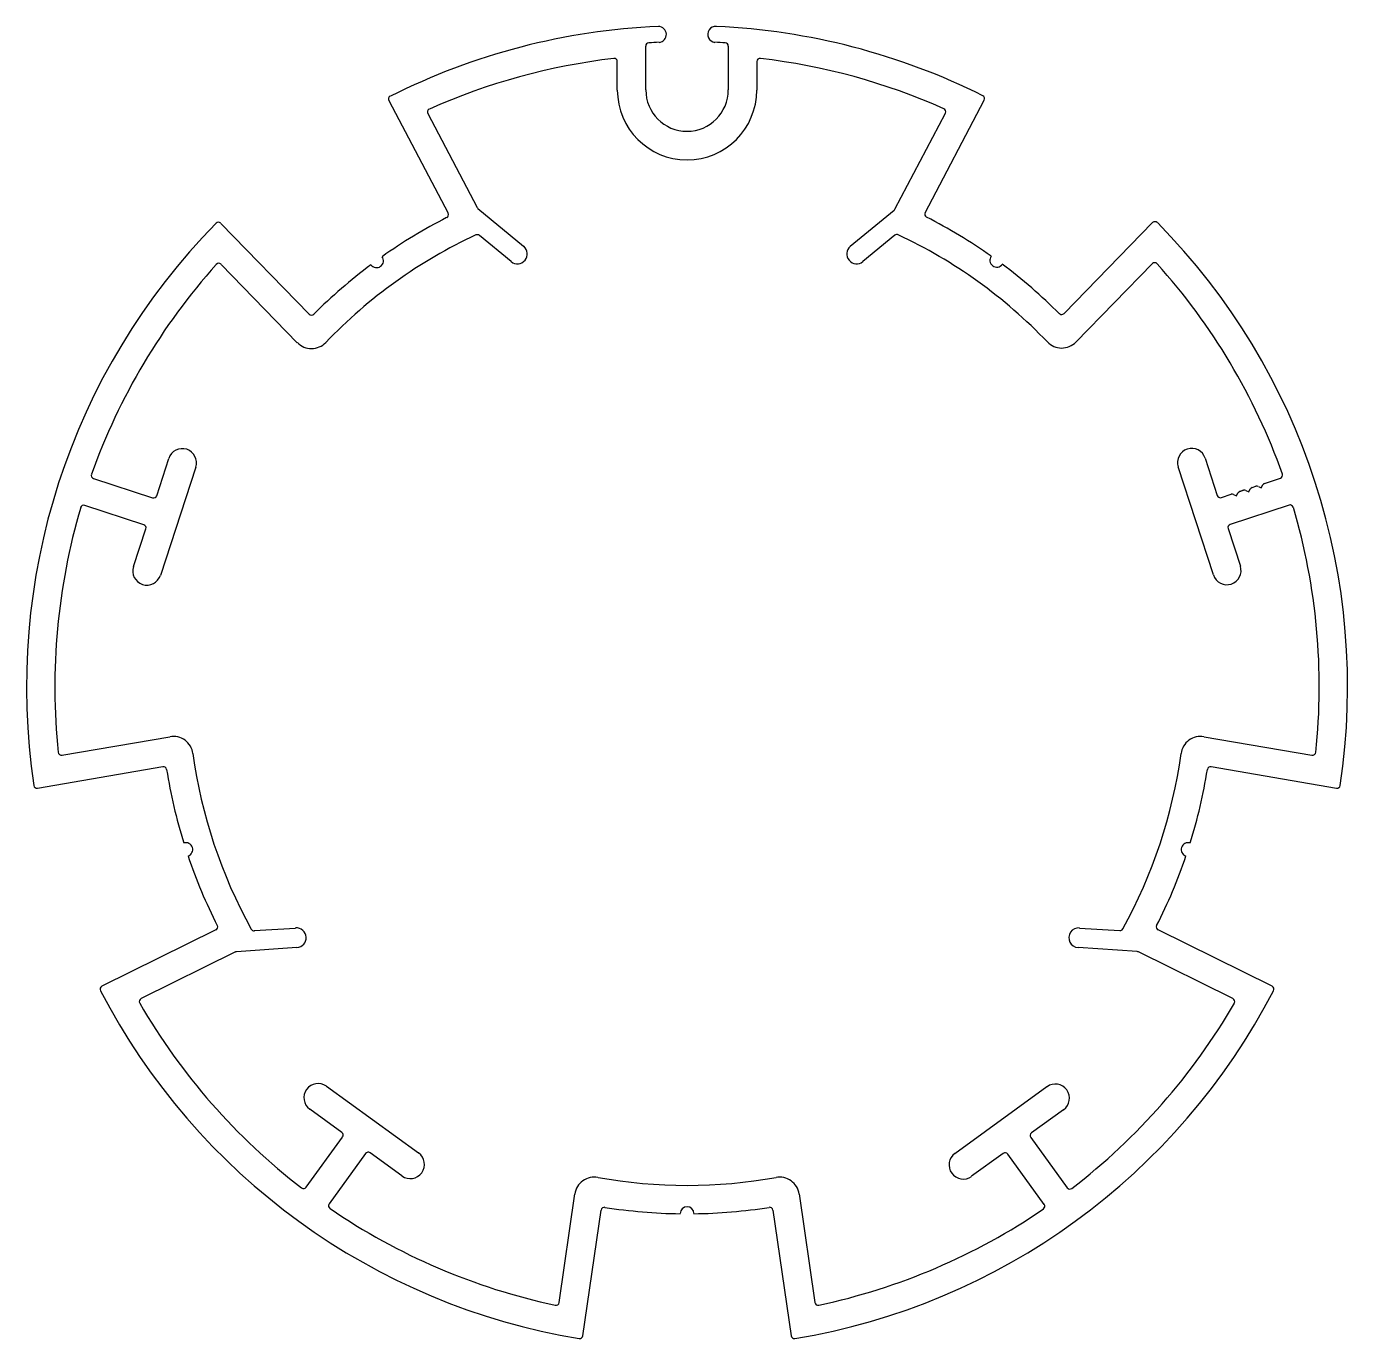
# Model space of a CAD drawing. Extents: x -51 to 51, y 1 to 102.
import ezdxf

# ---------------------------------------------------------------- set-up
doc = ezdxf.new("R2010")
doc.units = 0
doc.layers.add('1', color=4, linetype='CONTINUOUS')
doc.layers.add('DIMENSION', color=140, linetype='CONTINUOUS')

msp = doc.modelspace()

# ---------------------------------------------------------------- linework, layer by layer
at = {"layer": '1', "color": 7}
for p, q in [((-5.12, 96.76), (-5.12, 98.95)), ((5.6, 98.95), (5.6, 96.76)), ((-19.69, 94.96), (-15.9, 87.74)), ((16.22, 87.62), (20.1, 94.99)), ((-15.84, 87.66), (-12.32, 84.76)), ((12.79, 84.76), (16.16, 87.54)), ((-13.29, 83.58), (-15.72, 85.6)), ((16.21, 85.61), (13.76, 83.58)), ((-29.72, 77.35), (-35.58, 83.37)), ((36.01, 83.43), (30.13, 77.4)), ((-40.53, 65.59), (-39.6, 68.46)), ((40.06, 68.48), (41, 65.62)), ((-37.52, 67.78), (-40.24, 59.47)), ((40.71, 59.5), (37.99, 67.8)), ((-45.39, 66.92), (-40.85, 65.43)), ((43.43, 65.89), (43.54, 66.11)), ((43.69, 66.23), (43.96, 66.32)), ((43.69, 66.23), (43.96, 66.32)), ((44.16, 66.31), (44.37, 66.2)), ((44.38, 66.2), (44.49, 66.42)), ((44.64, 66.54), (45.85, 66.94)), ((44.64, 66.54), (44.64, 66.54)), ((41.32, 65.46), (42.06, 65.7)), ((42.06, 65.7), (42.06, 65.7)), ((42.06, 65.7), (42.06, 65.7)), ((42.25, 65.69), (42.47, 65.58)), ((42.48, 65.58), (42.59, 65.8)), ((42.74, 65.92), (43.01, 66.01)), ((43.01, 66.01), (42.74, 65.92)), ((42.74, 65.92), (43.01, 66.01)), ((43.01, 66.01), (42.74, 65.92)), ((42.74, 65.92), (43.01, 66.01)), ((42.74, 65.92), (43.01, 66.01)), ((43.2, 66), (43.42, 65.89)), ((-41.53, 63.36), (-46.06, 64.84)), ((46.53, 64.87), (41.99, 63.38)), ((-42.31, 60.15), (-41.37, 63.05)), ((41.83, 63.07), (42.78, 60.17)), ((-47.81, 45.65), (-39.51, 47.07)), ((39.98, 47.07), (48.28, 45.65)), ((-33.03, 32.17), (-29.85, 32.37)), ((30.4, 32.37), (33.5, 32.17)), ((-34.48, 30.53), (-41.73, 26.95)), ((-29.75, 30.86), (-34.39, 30.55)), ((34.85, 30.56), (30.3, 30.86)), ((42.2, 26.95), (34.94, 30.53)), ((-27.48, 20.21), (-20.4, 15.09)), ((20.83, 15.05), (27.91, 20.18)), ((-26.29, 16.66), (-28.76, 18.45)), ((29.18, 18.41), (26.72, 16.62)), ((-29.04, 12.45), (-26.24, 16.31)), ((26.66, 16.28), (29.46, 12.41)), ((-24.47, 15.03), (-27.27, 11.17)), ((-21.68, 13.32), (-24.12, 15.09)), ((24.55, 15.05), (22.1, 13.29)), ((27.69, 11.13), (24.9, 15)), ((-9.6, 3.6), (-8.38, 11.93)), ((8.86, 11.93), (10.07, 3.6))]:
    msp.add_line(p, q, dxfattribs=at)
for centre, radius, start, end in [((0.24, 50.92), 48.6, 96.663, 114.0543), ((-5.37, 98.95), 0.25, 360, 96.663), ((5.85, 98.95), 0.25, 83.337, 180), ((0.24, 50.92), 48.6, 66.0339, 83.337), ((0.24, 96.76), 5.36, 180, 360), ((-19.47, 95.07), 0.25, 114.0543, 207.72), ((19.88, 95.1), 0.25, 332.28, 66.0339), ((-15.68, 87.86), 0.25, 207.72, 230.4375), ((16, 87.73), 0.25, 309.5625, 332.28), ((0.15, 50.91), 38.29, 114.9325, 136.2971), ((-15.88, 85.4), 0.25, 50.4375, 114.9325), ((16.37, 85.41), 0.25, 64.9462, 129.5625), ((0.26, 50.95), 38.29, 43.7029, 64.9462), ((-12.8, 84.17), 0.76, 230.4375, 50.4375), ((13.28, 84.17), 0.76, 129.5625, 309.5625), ((0.24, 50.92), 48.6, 138.1222, 160.384), ((-35.76, 83.2), 0.25, 44.28, 138.1222), ((36.19, 83.25), 0.25, 41.9661, 135.72), ((0.24, 50.92), 48.6, 19.6437, 41.9661), ((-28.63, 78.42), 1.52, 224.28, 316.2971), ((29.04, 78.46), 1.52, 223.7029, 315.72), ((-38.56, 68.12), 1.09, 341.9, 161.9), ((39.03, 68.14), 1.09, 18.1, 198.1), ((-45.31, 67.15), 0.25, 160.384, 251.9), ((45.77, 67.18), 0.25, 288.1, 19.6437), ((43.09, 65.77), 0.25, 63.1, 108.1), ((43.76, 65.99), 0.25, 108.1, 153.1), ((44.04, 66.08), 0.25, 63.1, 108.1), ((44.37, 66.2), 0.008, 243.1, 333.1), ((44.71, 66.3), 0.25, 108.1, 153.1), ((-40.77, 65.67), 0.25, 251.9, 341.9), ((41.24, 65.69), 0.25, 198.1, 288.1), ((42.14, 65.46), 0.25, 63.1, 108.1), ((42.47, 65.58), 0.008, 243.1, 333.1), ((42.81, 65.68), 0.25, 108.1, 153.1), ((43.42, 65.89), 0.008, 243.1, 333.1), ((0.24, 50.92), 48.6, 163.5603, 185.9661), ((-46.14, 64.61), 0.25, 71.9, 163.5603), ((46.6, 64.63), 0.25, 16.4674, 108.1), ((0.24, 50.92), 48.6, 354.0339, 16.4674), ((-41.6, 63.12), 0.25, 341.9, 71.9), ((42.07, 63.15), 0.25, 108.1, 198.1), ((-41.28, 59.81), 1.09, 161.9, 341.9), ((41.74, 59.84), 1.09, 198.1, 18.1), ((-39.25, 45.57), 1.52, 7.7029, 99.72), ((39.72, 45.57), 1.52, 80.28, 172.2971), ((-47.85, 45.9), 0.25, 185.9661, 279.72), ((0.2, 50.91), 38.29, 187.7029, 209.0915), ((0.27, 50.91), 38.29, 330.9167, 352.2971), ((48.32, 45.9), 0.25, 260.28, 354.0339), ((-33.04, 32.41), 0.25, 209.0915, 273.7793), ((-29.8, 31.62), 0.76, 273.7793, 93.7793), ((30.35, 31.62), 0.76, 86.2207, 266.2207), ((33.52, 32.42), 0.25, 266.2207, 330.9167), ((-34.37, 30.3), 0.25, 93.7793, 116.28), ((34.83, 30.31), 0.25, 63.72, 86.2207), ((-41.62, 26.72), 0.25, 116.28, 210.0339), ((0.24, 50.92), 48.6, 210.0339, 232.4397), ((0.24, 50.92), 48.6, 307.4882, 329.9661), ((42.09, 26.72), 0.25, 329.9661, 63.72), ((-28.12, 19.33), 1.09, 54.1, 234.1), ((28.55, 19.29), 1.09, 305.9, 125.9), ((-26.44, 16.46), 0.25, 324.1, 54.1), ((26.86, 16.42), 0.25, 125.9, 215.9), ((-24.27, 14.89), 0.25, 54.1, 144.1), ((-21.04, 14.2), 1.09, 234.1, 54.1), ((21.47, 14.17), 1.09, 125.9, 305.9), ((24.69, 14.85), 0.25, 35.9, 125.9), ((-6.88, 11.71), 1.52, 79.7029, 171.72), ((0.24, 50.88), 38.29, 259.7029, 280.2971), ((7.35, 11.71), 1.52, 8.28, 100.2971), ((-29.24, 12.59), 0.25, 232.4397, 324.1), ((29.66, 12.56), 0.25, 215.9, 307.4882), ((-27.07, 11.02), 0.25, 144.1, 235.616), ((0.24, 50.92), 48.6, 235.616, 257.9661), ((0.24, 50.92), 48.6, 282.0339, 304.3119), ((27.49, 10.99), 0.25, 304.3119, 35.9), ((-9.84, 3.63), 0.25, 257.9661, 351.72), ((10.32, 3.63), 0.25, 188.28, 282.0339)]:
    msp.add_arc(centre, radius, start, end, dxfattribs=at)
at = {"layer": 'DIMENSION', "color": 7}
for p, q in [((-2.94, 96.77), (-2.94, 100.15)), ((3.41, 100.15), (3.41, 96.77)), ((-22.68, 95.95), (-18.13, 87.3)), ((18.54, 87.34), (23.08, 95.99)), ((-28.81, 79.54), (-35.61, 86.52)), ((36.03, 86.58), (29.22, 79.59)), ((-49.68, 43.12), (-40.06, 44.77)), ((40.53, 44.77), (50.16, 43.12)), ((-35.98, 32.22), (-44.74, 27.89)), ((45.21, 27.89), (36.45, 32.22)), ((-7.77, 1.03), (-6.36, 10.7)), ((6.83, 10.7), (8.24, 1.03))]:
    msp.add_line(p, q, dxfattribs=at)
for centre, radius, start, end in [((0.24, 50.92), 50.78, 92.4831, 116.6867), ((-1.96, 101.04), 0.611, 275.0266, 90), ((2.44, 101.04), 0.611, 84.9734, 264.9735), ((0.24, 50.92), 50.78, 63.3976, 87.4565), ((-2.69, 100.15), 0.25, 93.4007, 180), ((0.24, 50.92), 49.56, 92.4823, 93.4007), ((0.24, 50.92), 49.56, 86.5993, 87.5177), ((3.16, 100.15), 0.25, 0, 86.5993), ((0.24, 96.77), 3.17, 180, 0), ((-22.46, 96.07), 0.25, 116.6867, 207.72), ((22.86, 96.1), 0.25, 332.28, 63.3976), ((18.76, 87.23), 0.25, 152.28, 242.9712), ((0.24, 50.92), 50.78, 135.4819, 188.6024), ((-35.79, 86.35), 0.25, 44.28, 135.4819), ((0.15, 50.91), 40.47, 117.0288, 125.2496), ((-18.35, 87.18), 0.25, 297.0288, 27.72), ((0.26, 50.95), 40.47, 54.7504, 62.9712), ((36.21, 86.4), 0.25, 44.6024, 135.72), ((0.24, 50.92), 50.78, 351.3976, 44.6024), ((0.15, 50.91), 40.47, 126.7504, 134.9712), ((-23.63, 83.65), 0.53, 216.0281, 35.9719), ((24.05, 83.69), 0.53, 144.3752, 323.6248), ((0.26, 50.95), 40.47, 45.0288, 53.2496), ((-28.63, 79.72), 0.25, 224.28, 314.9712), ((29.04, 79.76), 0.25, 225.0288, 315.72), ((-40.02, 44.52), 0.25, 9.0288, 99.72), ((40.49, 44.52), 0.25, 80.28, 170.9712), ((0.2, 50.91), 40.47, 189.0288, 197.2496), ((0.27, 50.91), 40.47, 342.7504, 350.9712), ((-49.73, 43.36), 0.25, 188.6024, 279.72), ((50.2, 43.36), 0.25, 260.28, 351.3976), ((-38.29, 38.4), 0.53, 288.3752, 107.6248), ((38.76, 38.4), 0.53, 72.3752, 251.6248), ((0.2, 50.91), 40.47, 198.7504, 206.9712), ((0.27, 50.91), 40.47, 333.0288, 341.2496), ((-36.09, 32.44), 0.25, 296.28, 26.9712), ((36.56, 32.44), 0.25, 153.0288, 243.72), ((-44.63, 27.67), 0.25, 116.28, 207.3976), ((0.24, 50.92), 50.78, 207.3976, 260.6024), ((0.24, 50.92), 50.78, 279.3976, 332.6024), ((45.1, 27.67), 0.25, 332.6024, 63.72), ((-6.11, 10.66), 0.25, 81.0288, 171.72), ((0.24, 50.88), 40.47, 261.0288, 269.2496), ((0.24, 10.42), 0.53, 0.0281, 179.9719), ((0.24, 50.88), 40.47, 270.7504, 278.9712), ((6.59, 10.66), 0.25, 8.28, 98.9712), ((-8.01, 1.07), 0.25, 260.6024, 351.72), ((8.49, 1.07), 0.25, 188.28, 279.3976)]:
    msp.add_arc(centre, radius, start, end, dxfattribs=at)

doc.saveas('drawing.dxf')
